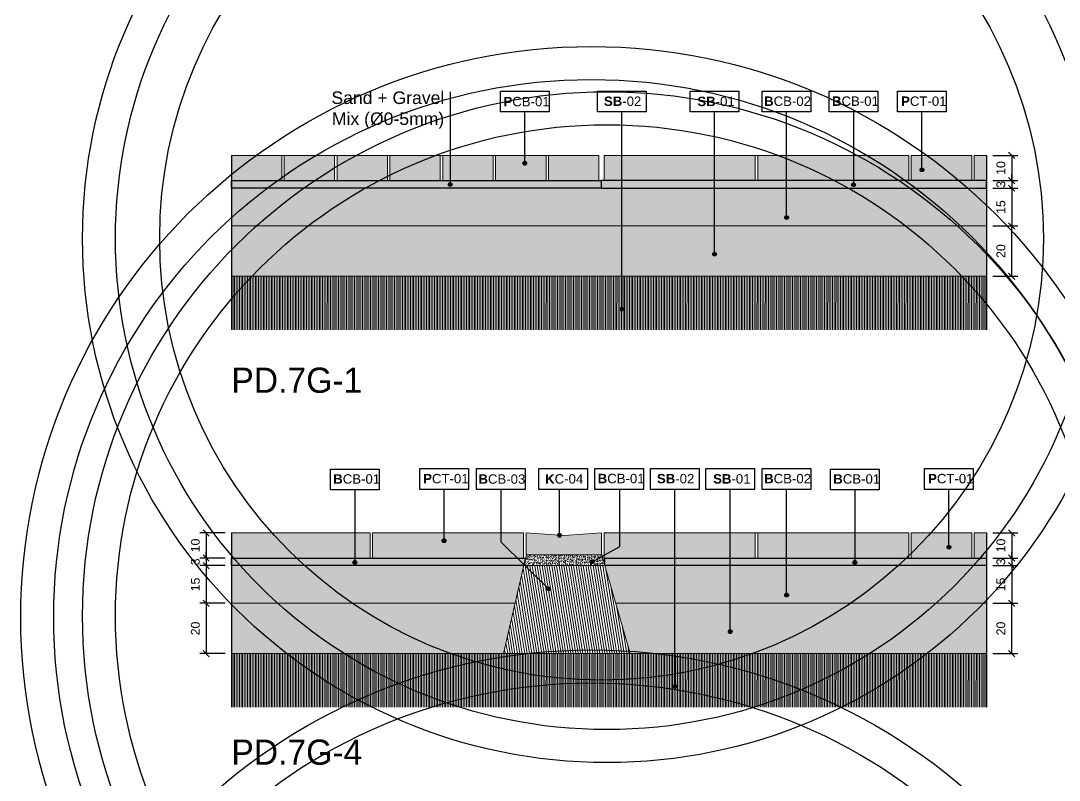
# Model space of a CAD drawing. Header units: metres. Extents: x -325 to 301, y -147 to 149.
# Drawn here: x 86.022 to 90.148, y 56.28 to 59.298 of the extents above; entities that cross this region are included whole.
import ezdxf

# ---------------------------------------------------------------- set-up
doc = ezdxf.new("R2010")
doc.units = ezdxf.units.M
doc.layers.get('Defpoints').update_dxf_attribs({"lineweight": 13})
for name, color, linetype, plot in [('-aux', 50, 'Continuous', False), ('-AUX-QAD', 5, 'Continuous', False), ('-AUX-TWQ', 1, 'Continuous', False), ('-AUX_MON', 3, 'Continuous', False), ('02-L-AUX', 2, 'Continuous', False)]:
    doc.layers.add(name, color=color, linetype=linetype, plot=plot)
for name, color, linetype, true_color in [('0-TX-1_25', 7, 'Continuous', 0x3f4f7f), ('3-TR-paviment fort', 7, 'Continuous', 0xd1d1d1), ('EIT_3 TR sorra', 7, 'Continuous', 0xd8ceb0)]:
    doc.layers.add(name, color=color, linetype=linetype, true_color=true_color)
for name, color, linetype, lineweight in [('1-CM', 7, 'Continuous', 0), ('3-TR Formigó', 252, 'Continuous', 0), ('3-TR Seleccionat', 44, 'Continuous', 0), ('3-TR Tot-u', 37, 'Continuous', 0)]:
    doc.layers.add(name, color=color, linetype=linetype, lineweight=lineweight)
for name, color, linetype in [('1-SECCIÓ', 1, 'Continuous'), ('A-KEYPLAN_HATCH', 7, 'Continuous'), ('A_TEXT_2', 7, 'Continuous')]:
    doc.layers.add(name, color=color, linetype=linetype)
doc.layers.add('3-TR tot_u', color=7, linetype='Continuous', lineweight=5, true_color=0x787878)
doc.styles.get("Standard").update_dxf_attribs({"font": 'arial.ttf'})
doc.styles.add('x-llegenda materials$0$ENGRAVERS', font='TT0586M.TTF')
doc.dimstyles.new('ISO-25', dxfattribs={"dimtxt": 0.1, "dimasz": 0.1, "dimexe": 0.1, "dimexo": 0.1, "dimgap": 0.1, "dimtad": 1, "dimdec": 0, "dimlfac": 100, "dimzin": 9, "dimtxsty": 'Standard', "dimblk": 'OBLIQUE', "dimcen": 0.1, "dimadec": 0, "dimazin": 0, "dimtfac": 1, "dimtdec": 0, "dimtmove": 0, "dimatfit": 3, "dimldrblk": 'OBLIQUE', "dimfxl": 1, "dimarcsym": 0})

# ---------------------------------------------------------------- blocks, each defined once
blk = doc.blocks.new('PCB01')
at = {"layer": 'A-KEYPLAN_HATCH'}
blk.add_lwpolyline([(0.001, 0.00548), (0.01387, 0.00548), (0.01387, 0), (0.001, 0)], close=True, dxfattribs=at)
at = {"layer": 'A_TEXT_2', "insert": (0.0002, 0.00409), "char_height": 0.0025, "attachment_point": 1}
blk.add_mtext_dynamic_manual_height_columns('\\pi0.00171;{\\fArial|b1|i0|c0|p34;P}CT-01', width=0.0145619, gutter_width=0.015, heights=[0], dxfattribs=at)
blk = doc.blocks.new('hatch keyplan 2')
at = {"layer": 'A-KEYPLAN_HATCH'}
blk.add_lwpolyline([(0, 0.00548), (0.01287, 0.00548), (0.01287, 0), (0, 0)], close=True, dxfattribs=at)
blk = doc.blocks.new('hatch keyplan')
at = {"layer": 'A-KEYPLAN_HATCH'}
blk.add_blockref('hatch keyplan 2', (1.43058, 0.85215), dxfattribs=at)
blk = doc.blocks.new('PCB02')
at = {"layer": 'A-KEYPLAN_HATCH'}
blk.add_blockref('hatch keyplan', (-1.42958, -0.85215), dxfattribs=at)
at = {"layer": 'A_TEXT_2', "insert": (0.0002, 0.00398), "char_height": 0.0025, "attachment_point": 1}
blk.add_mtext_dynamic_manual_height_columns('\\pi0.00161;{\\fArial|b1|i0|c0|p34;P}CB-01', width=0.0145619, gutter_width=0.015, heights=[0], dxfattribs=at)
blk = doc.blocks.new('SB-01')
at = {"layer": 'A-KEYPLAN_HATCH'}
blk.add_blockref('hatch keyplan', (-1.43058, -0.85215), dxfattribs=at)
at = {"layer": 'A_TEXT_2', "insert": (-0.0008, 0.00403), "char_height": 0.0025, "attachment_point": 1}
blk.add_mtext_dynamic_manual_height_columns('\\pi0.00271;{\\fArial|b1|i0|c0|p34;SB}-01', width=0.0145619, gutter_width=0.015, heights=[0], dxfattribs=at)
blk = doc.blocks.new('B-CB02')
at = {"layer": 'A-KEYPLAN_HATCH'}
blk.add_blockref('hatch keyplan', (-1.43058, -0.85215), dxfattribs=at)
at = {"layer": 'A_TEXT_2', "insert": (-0.0008, 0.00409), "char_height": 0.0025, "attachment_point": 1}
blk.add_mtext_dynamic_manual_height_columns('\\pi0.00129;{\\fArial|b1|i0|c0|p34;B}CB-02', width=0.0145619, gutter_width=0.015, heights=[0], dxfattribs=at)
blk = doc.blocks.new('B-CB01')
at = {"layer": 'A-KEYPLAN_HATCH'}
blk.add_blockref('hatch keyplan', (-1.43058, -0.85215), dxfattribs=at)
at = {"layer": 'A_TEXT_2', "insert": (-0.0008, 0.00411), "char_height": 0.0025, "attachment_point": 1}
blk.add_mtext_dynamic_manual_height_columns('\\pi0.00152;{\\fArial|b1|i0|c0|p34;B}CB-01', width=0.0145619, gutter_width=0.015, heights=[0], dxfattribs=at)
blk = doc.blocks.new('SB-02')
at = {"layer": 'A-KEYPLAN_HATCH'}
blk.add_blockref('hatch keyplan', (-1.43058, -0.85215), dxfattribs=at)
at = {"layer": 'A_TEXT_2', "insert": (-0.0008, 0.00408), "char_height": 0.0025, "attachment_point": 1}
blk.add_mtext_dynamic_manual_height_columns('\\pi0.00249;{\\fArial|b1|i0|c0|p34;SB}-02', width=0.0145619, gutter_width=0.015, heights=[0], dxfattribs=at)
blk = doc.blocks.new('_Oblique')
at = {"color": 0, "lineweight": -2}
blk.add_line((-0.5, -0.5), (0.5, 0.5), dxfattribs=at)
blk = doc.blocks.new('*D392')
at = {"layer": '0-TX-1_25', "color": 0, "lineweight": -2, "transparency": 16777216}
for p, q in [((89.8838, 58.7629), (89.9837, 58.7629)), ((89.9587, 58.7629), (89.9587, 58.6629)), ((89.8838, 58.6629), (89.9837, 58.6629))]:
    blk.add_line(p, q, dxfattribs=at)
at = {"layer": 'Defpoints', "color": 0, "transparency": 16777216}
for p in [(89.8588, 58.7629), (89.8588, 58.6629), (89.9587, 58.6629)]:
    blk.add_point(p, dxfattribs=at)
at = {"layer": '0-TX-1_25', "color": 0, "lineweight": -2, "transparency": 16777216, "xscale": 0.025, "yscale": 0.025, "zscale": 0.025}
for p, rotation in [((89.9587, 58.7629), 90), ((89.9587, 58.6629), 270)]:
    blk.add_blockref('_Oblique', p, dxfattribs=dict(at, rotation=rotation))
at = {"layer": '0-TX-1_25', "color": 0, "transparency": 16777216, "insert": (89.9158, 58.7129), "char_height": 0.035, "attachment_point": 5, "rotation": 90}
blk.add_mtext('10', dxfattribs=at)
blk = doc.blocks.new('*D393')
at = {"layer": '0-TX-1_25', "color": 0, "lineweight": -2, "transparency": 16777216}
for p, q in [((89.8838, 58.6629), (89.9837, 58.6629)), ((89.9587, 58.6629), (89.9587, 58.6879)), ((89.9587, 58.6629), (89.9587, 58.6329)), ((89.8838, 58.6329), (89.9837, 58.6329)), ((89.9587, 58.6329), (89.9587, 58.6079))]:
    blk.add_line(p, q, dxfattribs=at)
at = {"layer": 'Defpoints', "color": 0, "transparency": 16777216}
for p in [(89.8588, 58.6629), (89.8588, 58.6329), (89.9587, 58.6329)]:
    blk.add_point(p, dxfattribs=at)
at = {"layer": '0-TX-1_25', "color": 0, "lineweight": -2, "transparency": 16777216, "xscale": 0.025, "yscale": 0.025, "zscale": 0.025}
for p, rotation in [((89.9587, 58.6629), 270), ((89.9587, 58.6329), 90)]:
    blk.add_blockref('_Oblique', p, dxfattribs=dict(at, rotation=rotation))
at = {"layer": '0-TX-1_25', "color": 0, "transparency": 16777216, "insert": (89.9158, 58.6479), "char_height": 0.035, "attachment_point": 5, "rotation": 90}
blk.add_mtext('3', dxfattribs=at)
blk = doc.blocks.new('*D394')
at = {"layer": '0-TX-1_25', "color": 0, "lineweight": -2, "transparency": 16777216}
for p, q in [((89.8838, 58.6329), (89.9837, 58.6329)), ((89.9587, 58.6329), (89.9587, 58.4829)), ((89.8838, 58.4829), (89.9837, 58.4829))]:
    blk.add_line(p, q, dxfattribs=at)
at = {"layer": 'Defpoints', "color": 0, "transparency": 16777216}
for p in [(89.8588, 58.6329), (89.8588, 58.4829), (89.9587, 58.4829)]:
    blk.add_point(p, dxfattribs=at)
at = {"layer": '0-TX-1_25', "color": 0, "lineweight": -2, "transparency": 16777216, "xscale": 0.025, "yscale": 0.025, "zscale": 0.025}
for p, rotation in [((89.9587, 58.6329), 90), ((89.9587, 58.4829), 270)]:
    blk.add_blockref('_Oblique', p, dxfattribs=dict(at, rotation=rotation))
at = {"layer": '0-TX-1_25', "color": 0, "transparency": 16777216, "insert": (89.9158, 58.5579), "char_height": 0.035, "attachment_point": 5, "rotation": 90}
blk.add_mtext('15', dxfattribs=at)
blk = doc.blocks.new('*D395')
at = {"layer": '0-TX-1_25', "color": 0, "lineweight": -2, "transparency": 16777216}
for p, q in [((89.8838, 58.4829), (89.9837, 58.4829)), ((89.9587, 58.2829), (89.9587, 58.4829)), ((89.8838, 58.2829), (89.9837, 58.2829))]:
    blk.add_line(p, q, dxfattribs=at)
at = {"layer": 'Defpoints', "color": 0, "transparency": 16777216}
for p in [(89.8588, 58.4829), (89.9587, 58.4829), (89.8588, 58.2829)]:
    blk.add_point(p, dxfattribs=at)
at = {"layer": '0-TX-1_25', "color": 0, "lineweight": -2, "transparency": 16777216, "xscale": 0.025, "yscale": 0.025, "zscale": 0.025}
for p, rotation in [((89.9587, 58.4829), 90), ((89.9587, 58.2829), 270)]:
    blk.add_blockref('_Oblique', p, dxfattribs=dict(at, rotation=rotation))
at = {"layer": '0-TX-1_25', "color": 0, "transparency": 16777216, "insert": (89.9158, 58.3829), "char_height": 0.035, "attachment_point": 5, "rotation": 90}
blk.add_mtext('20', dxfattribs=at)
blk = doc.blocks.new('POINT')
at = {"layer": '0-TX-1_25'}
h = blk.add_hatch(dxfattribs=at)
h.set_pattern_fill('ANGLE', color=256)
h.set_pattern_definition([(0, (-83.747, -12.726), (0, 6.985), [5.08, -1.905]), (90, (-83.747, -12.726), (-6.985, 4e-16), [5.08, -1.905])])
edge = h.paths.add_edge_path()
edge.add_arc((0, 0), 0.0075, 0, 360)
h = blk.add_hatch(color=256, dxfattribs=at)
h.dxf.hatch_style = 1
edge = h.paths.add_edge_path()
edge.add_arc((0, 0), 0.0075, 0, 360)
blk.add_circle((0, 0), 0.0075, dxfattribs=at)
blk = doc.blocks.new('*D396')
at = {"layer": '0-TX-1_25', "color": 0, "lineweight": -2, "transparency": 16777216}
for p, q in [((89.8838, 57.2629), (89.9837, 57.2629)), ((89.9587, 57.2629), (89.9587, 57.1629)), ((89.8838, 57.1629), (89.9837, 57.1629))]:
    blk.add_line(p, q, dxfattribs=at)
at = {"layer": 'Defpoints', "color": 0, "transparency": 16777216}
for p in [(89.8588, 57.2629), (89.8588, 57.1629), (89.9587, 57.1629)]:
    blk.add_point(p, dxfattribs=at)
at = {"layer": '0-TX-1_25', "color": 0, "lineweight": -2, "transparency": 16777216, "xscale": 0.025, "yscale": 0.025, "zscale": 0.025}
for p, rotation in [((89.9587, 57.2629), 90), ((89.9587, 57.1629), 270)]:
    blk.add_blockref('_Oblique', p, dxfattribs=dict(at, rotation=rotation))
at = {"layer": '0-TX-1_25', "color": 0, "transparency": 16777216, "insert": (89.9158, 57.2129), "char_height": 0.035, "attachment_point": 5, "rotation": 90}
blk.add_mtext('10', dxfattribs=at)
blk = doc.blocks.new('*D397')
at = {"layer": '0-TX-1_25', "color": 0, "lineweight": -2, "transparency": 16777216}
for p, q in [((89.9587, 57.1629), (89.9587, 57.1879)), ((89.8838, 57.1629), (89.9837, 57.1629)), ((89.9587, 57.1629), (89.9587, 57.1329)), ((89.8838, 57.1329), (89.9837, 57.1329)), ((89.9587, 57.1329), (89.9587, 57.1079))]:
    blk.add_line(p, q, dxfattribs=at)
at = {"layer": 'Defpoints', "color": 0, "transparency": 16777216}
for p in [(89.8588, 57.1629), (89.8588, 57.1329), (89.9587, 57.1329)]:
    blk.add_point(p, dxfattribs=at)
at = {"layer": '0-TX-1_25', "color": 0, "lineweight": -2, "transparency": 16777216, "xscale": 0.025, "yscale": 0.025, "zscale": 0.025}
for p, rotation in [((89.9587, 57.1629), 270), ((89.9587, 57.1329), 90)]:
    blk.add_blockref('_Oblique', p, dxfattribs=dict(at, rotation=rotation))
at = {"layer": '0-TX-1_25', "color": 0, "transparency": 16777216, "insert": (89.9158, 57.1479), "char_height": 0.035, "attachment_point": 5, "rotation": 90}
blk.add_mtext('3', dxfattribs=at)
blk = doc.blocks.new('*D398')
at = {"layer": '0-TX-1_25', "color": 0, "lineweight": -2, "transparency": 16777216}
for p, q in [((89.8838, 57.1329), (89.9837, 57.1329)), ((89.9587, 57.1329), (89.9587, 56.9829)), ((89.8838, 56.9829), (89.9837, 56.9829))]:
    blk.add_line(p, q, dxfattribs=at)
at = {"layer": 'Defpoints', "color": 0, "transparency": 16777216}
for p in [(89.8588, 57.1329), (89.8588, 56.9829), (89.9587, 56.9829)]:
    blk.add_point(p, dxfattribs=at)
at = {"layer": '0-TX-1_25', "color": 0, "lineweight": -2, "transparency": 16777216, "xscale": 0.025, "yscale": 0.025, "zscale": 0.025}
for p, rotation in [((89.9587, 57.1329), 90), ((89.9587, 56.9829), 270)]:
    blk.add_blockref('_Oblique', p, dxfattribs=dict(at, rotation=rotation))
at = {"layer": '0-TX-1_25', "color": 0, "transparency": 16777216, "insert": (89.9158, 57.0579), "char_height": 0.035, "attachment_point": 5, "rotation": 90}
blk.add_mtext('15', dxfattribs=at)
blk = doc.blocks.new('*D399')
at = {"layer": '0-TX-1_25', "color": 0, "lineweight": -2, "transparency": 16777216}
for p, q in [((89.8838, 56.9829), (89.9837, 56.9829)), ((89.9587, 56.7829), (89.9587, 56.9829)), ((89.8838, 56.7829), (89.9837, 56.7829))]:
    blk.add_line(p, q, dxfattribs=at)
at = {"layer": 'Defpoints', "color": 0, "transparency": 16777216}
for p in [(89.8588, 56.9829), (89.9587, 56.9829), (89.8588, 56.7829)]:
    blk.add_point(p, dxfattribs=at)
at = {"layer": '0-TX-1_25', "color": 0, "lineweight": -2, "transparency": 16777216, "xscale": 0.025, "yscale": 0.025, "zscale": 0.025}
for p, rotation in [((89.9587, 56.9829), 90), ((89.9587, 56.7829), 270)]:
    blk.add_blockref('_Oblique', p, dxfattribs=dict(at, rotation=rotation))
at = {"layer": '0-TX-1_25', "color": 0, "transparency": 16777216, "insert": (89.9158, 56.8829), "char_height": 0.035, "attachment_point": 5, "rotation": 90}
blk.add_mtext('20', dxfattribs=at)
blk = doc.blocks.new('K03')
at = {"layer": 'A-KEYPLAN_HATCH'}
blk.add_blockref('hatch keyplan', (-1.43058, -0.85215), dxfattribs=at)
at = {"layer": 'A_TEXT_2', "insert": (-0.0008, 0.00402), "char_height": 0.0025, "attachment_point": 1}
blk.add_mtext_dynamic_manual_height_columns('\\pi0.00245;{\\fArial|b1|i0|c0|p34;K}C-04', width=0.0145619, gutter_width=0.015, heights=[0], dxfattribs=at)
blk = doc.blocks.new('B-CB03')
at = {"layer": 'A-KEYPLAN_HATCH'}
blk.add_blockref('hatch keyplan', (-1.43058, -0.85215), dxfattribs=at)
at = {"layer": 'A_TEXT_2', "insert": (-0.0008, 0.00398), "char_height": 0.0025, "attachment_point": 1}
blk.add_mtext_dynamic_manual_height_columns('\\pi0.00128;{\\fArial|b1|i0|c0|p34;B}CB-03', width=0.0145619, gutter_width=0.015, heights=[0], dxfattribs=at)
blk = doc.blocks.new('*D1296')
at = {"layer": '0-TX-1_25', "color": 0, "lineweight": -2, "transparency": 16777216}
for p, q in [((86.8338, 57.2629), (86.7338, 57.2629)), ((86.7588, 57.2629), (86.7588, 57.1628)), ((86.8338, 57.1628), (86.7338, 57.1628))]:
    blk.add_line(p, q, dxfattribs=at)
at = {"layer": 'Defpoints', "color": 0, "transparency": 16777216}
for p in [(86.8588, 57.2629), (86.7588, 57.1628), (86.8588, 57.1628)]:
    blk.add_point(p, dxfattribs=at)
at = {"layer": '0-TX-1_25', "color": 0, "lineweight": -2, "transparency": 16777216, "xscale": 0.025, "yscale": 0.025, "zscale": 0.025}
for p, rotation in [((86.7588, 57.2629), 90), ((86.7588, 57.1628), 270)]:
    blk.add_blockref('_Oblique', p, dxfattribs=dict(at, rotation=rotation))
at = {"layer": '0-TX-1_25', "color": 0, "transparency": 16777216, "insert": (86.7159, 57.2129), "char_height": 0.035, "attachment_point": 5, "rotation": 90}
blk.add_mtext('10', dxfattribs=at)
blk = doc.blocks.new('*D1297')
at = {"layer": '0-TX-1_25', "color": 0, "lineweight": -2, "transparency": 16777216}
for p, q in [((86.7588, 57.1628), (86.7588, 57.1878)), ((86.8338, 57.1628), (86.7338, 57.1628)), ((86.7588, 57.1628), (86.7588, 57.1329)), ((86.8338, 57.1329), (86.7338, 57.1329)), ((86.7588, 57.1329), (86.7588, 57.1079))]:
    blk.add_line(p, q, dxfattribs=at)
at = {"layer": 'Defpoints', "color": 0, "transparency": 16777216}
for p in [(86.8588, 57.1628), (86.7588, 57.1329), (86.8588, 57.1329)]:
    blk.add_point(p, dxfattribs=at)
at = {"layer": '0-TX-1_25', "color": 0, "lineweight": -2, "transparency": 16777216, "xscale": 0.025, "yscale": 0.025, "zscale": 0.025}
for p, rotation in [((86.7588, 57.1628), 270), ((86.7588, 57.1329), 90)]:
    blk.add_blockref('_Oblique', p, dxfattribs=dict(at, rotation=rotation))
at = {"layer": '0-TX-1_25', "color": 0, "transparency": 16777216, "insert": (86.7159, 57.1479), "char_height": 0.035, "attachment_point": 5, "rotation": 90}
blk.add_mtext('3', dxfattribs=at)
blk = doc.blocks.new('*D1298')
at = {"layer": '0-TX-1_25', "color": 0, "lineweight": -2, "transparency": 16777216}
for p, q in [((86.8338, 57.1329), (86.7338, 57.1329)), ((86.7588, 57.1329), (86.7588, 56.9829)), ((86.8338, 56.9829), (86.7338, 56.9829))]:
    blk.add_line(p, q, dxfattribs=at)
at = {"layer": 'Defpoints', "color": 0, "transparency": 16777216}
for p in [(86.8588, 57.1329), (86.7588, 56.9829), (86.8588, 56.9829)]:
    blk.add_point(p, dxfattribs=at)
at = {"layer": '0-TX-1_25', "color": 0, "lineweight": -2, "transparency": 16777216, "xscale": 0.025, "yscale": 0.025, "zscale": 0.025}
for p, rotation in [((86.7588, 57.1329), 90), ((86.7588, 56.9829), 270)]:
    blk.add_blockref('_Oblique', p, dxfattribs=dict(at, rotation=rotation))
at = {"layer": '0-TX-1_25', "color": 0, "transparency": 16777216, "insert": (86.7159, 57.0579), "char_height": 0.035, "attachment_point": 5, "rotation": 90}
blk.add_mtext('15', dxfattribs=at)
blk = doc.blocks.new('*D1299')
at = {"layer": '0-TX-1_25', "color": 0, "lineweight": -2, "transparency": 16777216}
for p, q in [((86.8338, 56.9829), (86.7338, 56.9829)), ((86.7588, 56.9829), (86.7588, 56.7829)), ((86.8338, 56.7829), (86.7338, 56.7829))]:
    blk.add_line(p, q, dxfattribs=at)
at = {"layer": 'Defpoints', "color": 0, "transparency": 16777216}
for p in [(86.8588, 56.9829), (86.7588, 56.7829), (86.8588, 56.7829)]:
    blk.add_point(p, dxfattribs=at)
at = {"layer": '0-TX-1_25', "color": 0, "lineweight": -2, "transparency": 16777216, "xscale": 0.025, "yscale": 0.025, "zscale": 0.025}
for p, rotation in [((86.7588, 56.9829), 90), ((86.7588, 56.7829), 270)]:
    blk.add_blockref('_Oblique', p, dxfattribs=dict(at, rotation=rotation))
at = {"layer": '0-TX-1_25', "color": 0, "transparency": 16777216, "insert": (86.7159, 56.8829), "char_height": 0.035, "attachment_point": 5, "rotation": 90}
blk.add_mtext('20', dxfattribs=at)

msp = doc.modelspace()

# ---------------------------------------------------------------- hatches: boundary and pattern name
at = {"layer": '3-TR Formigó'}
h = msp.add_hatch(dxfattribs=at)
h.set_pattern_fill('ANSI31', color=256, scale=0.003, angle=234.1752, style=0)
h.set_pattern_definition([(279.175244, (49.3097765, -34.582371), (0.00940313, 0.0015188056), [])])
h.paths.add_polyline_path([(88.0229, 57.1457), (88.0199, 57.1329), (88.0235, 57.1457)])
h.paths.add_polyline_path([(88.342, 57.1329), (88.0199, 57.1329), (87.94, 56.7829), (88.4428, 56.7829)])
at = {"layer": '3-TR Seleccionat'}
h = msp.add_hatch(dxfattribs=at)
h.set_pattern_fill('ANSI31', color=256, scale=0.002, angle=45, style=0)
h.set_pattern_definition([(90, (-440990.9861906, -650778.2345714), (-0.00635, 1e-18), [])])
h.paths.add_polyline_path([(86.8588, 58.0696), (86.8588, 58.2829), (89.8588, 58.2829), (89.8588, 58.0696)])
h = msp.add_hatch(dxfattribs=at)
h.set_pattern_fill('ANSI31', color=256, scale=0.002, angle=45, style=0)
h.set_pattern_definition([(90, (-440990.9861906, -650779.7345714), (-0.00635, 1e-18), [])])
h.paths.add_polyline_path([(86.8588, 56.5696), (86.8588, 56.7829), (89.8588, 56.7829), (89.8588, 56.5696)])
at = {"layer": '3-TR Tot-u'}
h = msp.add_hatch(dxfattribs=at)
h.set_pattern_fill('EARTH', color=256, scale=0.005, angle=-80.8248, style=0)
h.set_pattern_definition([(279.17524, (85.28938, 58.232876), (0.03640645, -0.02628108), [0.03175, -0.03175]), (279.17524, (85.301134, 58.234774), (0.03640645, -0.02628108), [0.03175, -0.03175]), (279.17524, (85.312888, 58.236673), (0.03640645, -0.02628108), [0.03175, -0.03175]), (9.17524, (85.31744, 58.233388), (0.02628108, 0.03640645), [0.03175, -0.03175]), (9.17524, (85.319337, 58.221634), (0.02628108, 0.03640645), [0.03175, -0.03175]), (9.17524, (85.321236, 58.20988), (0.02628108, 0.03640645), [0.03175, -0.03175])])
h.paths.add_polyline_path([(86.8588, 58.2829), (86.8588, 58.4829), (89.8588, 58.4829), (89.8588, 58.2829)])
h = msp.add_hatch(dxfattribs=at)
h.set_pattern_fill('EARTH', color=256, scale=0.005, angle=-80.8248, style=0)
h.set_pattern_definition([(279.17524, (85.28938, 56.732876), (0.03640645, -0.02628108), [0.03175, -0.03175]), (279.17524, (85.301134, 56.734774), (0.03640645, -0.02628108), [0.03175, -0.03175]), (279.17524, (85.312888, 56.736673), (0.03640645, -0.02628108), [0.03175, -0.03175]), (9.17524, (85.31744, 56.733388), (0.02628108, 0.03640645), [0.03175, -0.03175]), (9.17524, (85.319337, 56.721634), (0.02628108, 0.03640645), [0.03175, -0.03175]), (9.17524, (85.321236, 56.70988), (0.02628108, 0.03640645), [0.03175, -0.03175])])
h.paths.add_polyline_path([(87.94, 56.7829), (87.9857, 56.9829), (86.8588, 56.9829), (86.8588, 56.7829)])
h.paths.add_polyline_path([(88.3852, 56.9829), (88.4428, 56.7829), (89.8588, 56.7829), (89.8588, 56.9829)])
at = {"layer": '3-TR tot_u'}
h = msp.add_hatch(dxfattribs=at)
h.set_pattern_fill('AR-CONC', color=256, scale=0.00025, angle=90.2657)
h.set_pattern_definition([(140.265705268, (269984.931893, -738410.930217), (0.0037735120512, 0.0455641565363), [0.0047625, -0.0523875]), (85.265705268, (269984.931893, -738410.930217), (-0.0477228381134, -0.0090322630912), [0.00381, -0.0419101460425]), (190.717149968, (269984.932207, -738410.92642), (-0.0439493241148, 0.036531893334), [0.0040475022, -0.04452256115]), (136.449905268, (269984.919193, -738410.930276), (0.0101961924518, 0.067817773436), [0.00714375, -0.07858125]), (186.901262878, (269984.92004, -738410.924625), (-0.062131101396, 0.0590635409047), [0.006071255785, -0.06678390204]), (81.449856438, (269984.91919, -738410.930276), (-0.062131101393, 0.059063540908), [0.0057149917675, -0.06286493298]), (111.265705268, (269984.92234, -738410.92391), (0.0253902499171, 0.0380217517897), [0.0047625, -0.0523875]), (56.265705268, (269984.92234, -738410.92391), (-0.046118146809, 0.0152368019337), [0.00381, -0.04191]), (161.717150268, (269984.924454, -738410.920743), (-0.020727897129, 0.0532585536378), [0.0040475022, -0.0445224844]), (127.765705268, (269984.931893, -738410.930217), (-0.02114211319988, 0.00067411330533), [0, -0.041402, 0, -0.042545, 0, -0.04206875]), (97.765705268, (269984.931893, -738410.930217), (-0.02512234202616, 0.0165885912731), [0, -0.024257, 0, -0.0404495, 0, -0.01603375]), (57.765705268, (269984.931959, -738410.944378), (0.00127497312815, 0.03390392593583), [0, -0.015875, 0, -0.04953, 0, -0.0657225]), (47.765705268, (269984.931988, -738410.950728), (-0.0065282885337, 0.0370024188445), [0, -0.0206375, 0, -0.032893, 0, -0.0466725])])
h.paths.add_polyline_path([(89.8588, 58.6329), (89.8588, 58.4829), (86.8588, 58.4829), (86.8588, 58.6329)])
h = msp.add_hatch(dxfattribs=at)
h.set_pattern_fill('AR-CONC', color=256, scale=9e-05, angle=89.1201)
h.set_pattern_definition([(139.120136, (4.155848, 36.027087), (0.0016861337, 0.0163726586), [0.0017145, -0.0188595]), (84.120136, (4.155848, 36.027087), (-0.0172417962, -0.002907487), [0.0013716, -0.0150876526]), (189.57158, (4.155989, 36.028451), (-0.0155556617, 0.0134651714), [0.0014571008, -0.016028122]), (135.304336, (4.151277, 36.027157), (0.0041580035, 0.024336133), [0.00257175, -0.02828925]), (185.755694, (4.151623, 36.029185), (-0.021937625, 0.021705804), [0.002185652, -0.024042205]), (80.304287, (4.151277, 36.027157), (-0.021937625, 0.021705804), [0.002057397, -0.022631376]), (110.120136, (4.152455, 36.029425), (0.0094123187, 0.0135023525), [0.0017145, -0.0188595]), (55.120136, (4.152455, 36.029425), (-0.01648955, 0.0058160805), [0.0013716, -0.0150876]), (160.57158, (4.153239, 36.03055), (-0.0070772314, 0.019318433), [0.0014571008, -0.0160280944]), (126.620136, (4.155848, 36.027087), (-0.00760478767, 0.00039479935), [0, -0.01490472, 0, -0.0153162, 0, -0.01514475]), (96.620136, (4.155848, 36.027087), (-0.0089228417, 0.0061515134), [0, -0.00873252, 0, -0.01456182, 0, -0.00577215]), (56.620136, (4.15577, 36.02199), (0.0007029168, 0.0121937974), [0, -0.005715, 0, -0.0178308, 0, -0.0236601]), (46.620136, (4.155735, 36.019704), (-0.002083395, 0.0133651946), [0, -0.0074295, 0, -0.01184148, 0, -0.0168021])])
h.paths.add_polyline_path([(88.342, 57.1329), (88.3315, 57.1756), (88.0316, 57.1756), (88.0199, 57.1329)])
h = msp.add_hatch(dxfattribs=at)
h.set_pattern_fill('AR-CONC', color=256, scale=0.0001, angle=90.266414)
h.paths.add_polyline_path([(86.8588, 57.1628), (88.0281, 57.1628), (88.0199, 57.1329), (86.8588, 57.1329)])
h = msp.add_hatch(dxfattribs=at)
h.set_pattern_fill('AR-CONC', color=256, scale=0.0001, angle=90.266414)
h.paths.add_polyline_path([(88.342, 57.1629), (89.8588, 57.1629), (89.8588, 57.1329), (88.342, 57.1329)])
h = msp.add_hatch(dxfattribs=at)
h.set_pattern_fill('AR-CONC', color=256, scale=0.00025, angle=90.2657)
h.set_pattern_definition([(140.265705268, (269984.931893, -738412.430217), (0.0037735120512, 0.0455641565363), [0.0047625, -0.0523875]), (85.265705268, (269984.931893, -738412.430217), (-0.0477228381134, -0.0090322630912), [0.00381, -0.0419101460425]), (190.717149968, (269984.932207, -738412.42642), (-0.0439493241148, 0.036531893334), [0.0040475022, -0.04452256115]), (136.449905268, (269984.919193, -738412.430276), (0.0101961924518, 0.067817773436), [0.00714375, -0.07858125]), (186.901262878, (269984.92004, -738412.424625), (-0.062131101396, 0.0590635409047), [0.006071255785, -0.06678390204]), (81.449856438, (269984.91919, -738412.430276), (-0.062131101393, 0.059063540908), [0.0057149917675, -0.06286493298]), (111.265705268, (269984.92234, -738412.42391), (0.0253902499171, 0.0380217517897), [0.0047625, -0.0523875]), (56.265705268, (269984.92234, -738412.42391), (-0.046118146809, 0.0152368019337), [0.00381, -0.04191]), (161.717150268, (269984.924454, -738412.420743), (-0.020727897129, 0.0532585536378), [0.0040475022, -0.0445224844]), (127.765705268, (269984.931893, -738412.430217), (-0.02114211319988, 0.00067411330533), [0, -0.041402, 0, -0.042545, 0, -0.04206875]), (97.765705268, (269984.931893, -738412.430217), (-0.02512234202616, 0.0165885912731), [0, -0.024257, 0, -0.0404495, 0, -0.01603375]), (57.765705268, (269984.931959, -738412.444378), (0.00127497312815, 0.03390392593583), [0, -0.015875, 0, -0.04953, 0, -0.0657225]), (47.765705268, (269984.931988, -738412.450728), (-0.0065282885337, 0.0370024188445), [0, -0.0206375, 0, -0.032893, 0, -0.0466725])])
h.paths.add_polyline_path([(87.9857, 56.9829), (88.0199, 57.1329), (86.8588, 57.1329), (86.8588, 56.9829)])
h.paths.add_polyline_path([(88.342, 57.1329), (88.3852, 56.9829), (89.8588, 56.9829), (89.8588, 57.1329)])
at = {"layer": '3-TR-paviment fort'}
for points in [[(87.0588, 58.7629), (87.0588, 58.6629), (86.8588, 58.6629), (86.8588, 58.7629)], [(87.2688, 58.7629), (87.2688, 58.6629), (87.0688, 58.6629), (87.0688, 58.7629)], [(87.4788, 58.7629), (87.4788, 58.6629), (87.2788, 58.6629), (87.2788, 58.7629)], [(87.6888, 58.7629), (87.6888, 58.6629), (87.4888, 58.6629), (87.4888, 58.7629)], [(87.8988, 58.7629), (87.8988, 58.6629), (87.6988, 58.6629), (87.6988, 58.7629)], [(88.1088, 58.7629), (88.1088, 58.6629), (87.9088, 58.6629), (87.9088, 58.7629)], [(88.3188, 58.7629), (88.3188, 58.6629), (88.1188, 58.6629), (88.1188, 58.7629)], [(88.3398, 58.7629), (88.9398, 58.7629), (88.9398, 58.6629), (88.3398, 58.6629)], [(88.9498, 58.7629), (89.5498, 58.7629), (89.5498, 58.6629), (88.9498, 58.6629)], [(89.5598, 58.7629), (89.7998, 58.7629), (89.7998, 58.6629), (89.5598, 58.6629)], [(89.8588, 58.6629), (89.8588, 58.7629), (89.8098, 58.7629), (89.8098, 58.6629)], [(86.8588, 57.2628), (86.8588, 57.1628), (87.4097, 57.1628), (87.4097, 57.2628)], [(87.4197, 57.2629), (88.0197, 57.2629), (88.0197, 57.1629), (87.4197, 57.1629)], [(88.3298, 57.2629), (88.3297, 57.1756), (88.0297, 57.1757), (88.0298, 57.2629), (88.1805, 57.2518)], [(88.3398, 57.2629), (88.9398, 57.2629), (88.9398, 57.1629), (88.3398, 57.1629)], [(88.9498, 57.2629), (89.5498, 57.2629), (89.5498, 57.1629), (88.9498, 57.1629)], [(89.5598, 57.2629), (89.7998, 57.2629), (89.7998, 57.1629), (89.5598, 57.1629)], [(89.8588, 57.1629), (89.8588, 57.2629), (89.8098, 57.2629), (89.8098, 57.1629)]]:
    msp.add_hatch(color=256, dxfattribs=at).paths.add_polyline_path(points)
at = {"layer": 'EIT_3 TR sorra'}
h = msp.add_hatch(dxfattribs=at)
h.set_pattern_fill('ANSI36', color=256, scale=0.001075, angle=-0.5853, style=0, double=1)
h.set_pattern_definition([(44.4146932, (-147.6206854, -67.359285), (0.001877787426, 0.0066181336), [0.0085328125, -0.0017065625, 0, -0.0017065625])])
h.paths.add_polyline_path([(86.8588, 58.6629), (88.3273, 58.6629), (88.3273, 58.6329), (86.8588, 58.6329)])
h = msp.add_hatch(dxfattribs=at)
h.set_pattern_fill('ANSI36', color=256, scale=0.001075, angle=90, style=0, double=1)
h.paths.add_polyline_path([(89.8588, 58.6629), (88.3273, 58.6629), (88.3273, 58.6329), (89.8588, 58.6329)])

# ---------------------------------------------------------------- linework, layer by layer
at = {"layer": '-AUX-QAD'}
for centre, radius in [((88.3506, 58.4329), 2.083), ((88.3506, 58.4329), 1.952), ((88.3506, 56.9329), 2.083), ((88.3506, 56.9329), 1.952)]:
    msp.add_circle(centre, radius, dxfattribs=at)
at = {"layer": '-AUX-TWQ'}
for centre, radius in [((88.2896, 56.9283), 2.2673), ((88.2896, 56.9283), 2.1363), ((88.2896, 54.5302), 2.2673), ((88.2896, 54.5302), 2.1363)]:
    msp.add_circle(centre, radius, dxfattribs=at)
at = {"layer": '-AUX_MON'}
msp.add_circle((88.3293, 58.4329), 1.7552, dxfattribs=at)
at = {"layer": '0-TX-1_25'}
for points in [[(87.7279, 59.0163), (87.7279, 58.6474)], [(88.0243, 58.7318), (88.0243, 58.9359)], [(88.4101, 58.1523), (88.4101, 58.9359)], [(88.778, 58.3705), (88.778, 58.9359)], [(89.0645, 58.5159), (89.0645, 58.9359)], [(89.3305, 58.9359), (89.3305, 58.6458)], [(89.6021, 58.706), (89.6021, 58.9359)], [(87.3494, 57.4343), (87.3494, 57.1458)], [(87.7038, 57.2318), (87.7038, 57.4359)], [(87.9297, 57.4359), (87.9297, 57.2272), (88.1188, 57.0406)], [(88.1627, 57.2534), (88.1627, 57.4359)], [(88.2917, 57.1483), (88.4027, 57.2094), (88.4027, 57.4359)], [(88.6207, 56.6523), (88.6207, 57.4359)], [(88.8407, 56.8705), (88.8407, 57.4359)], [(89.0645, 57.0159), (89.0645, 57.4359)], [(89.3356, 57.4343), (89.3356, 57.1458)], [(89.7094, 57.206), (89.7094, 57.4359)]]:
    msp.add_lwpolyline(points, dxfattribs=at)
at = {"layer": '02-L-AUX'}
for points in [[(86.8588, 58.6629), (88.3273, 58.6629), (88.3273, 58.6329), (86.8588, 58.6329)], [(89.8588, 58.6629), (88.3273, 58.6629), (88.3273, 58.6329), (89.8588, 58.6329)], [(86.8588, 57.1628), (88.0281, 57.1628), (88.0199, 57.1329), (86.8588, 57.1329)], [(88.342, 57.1629), (89.8588, 57.1629), (89.8588, 57.1329), (88.342, 57.1329)]]:
    msp.add_lwpolyline(points, close=True, dxfattribs=at)
at = {"layer": '1-CM'}
for p, q in [((86.8588, 58.6329), (89.8588, 58.6329)), ((86.8588, 58.4829), (89.8588, 58.4829)), ((86.8588, 58.2829), (89.8588, 58.2829)), ((86.8588, 57.1329), (89.8588, 57.1329)), ((86.8588, 56.9829), (87.9857, 56.9829)), ((88.3852, 56.9829), (89.8588, 56.9829)), ((86.8588, 56.7829), (89.8588, 56.7829))]:
    msp.add_line(p, q, dxfattribs=at)
for points in [[(87.0588, 58.7629), (87.0588, 58.6629), (86.8588, 58.6629), (86.8588, 58.7629), (87.0588, 58.7629)], [(87.0588, 58.7629), (87.0688, 58.7629)], [(87.2688, 58.7629), (87.2688, 58.6629), (87.0688, 58.6629), (87.0688, 58.7629), (87.2688, 58.7629)], [(87.2688, 58.7629), (87.2788, 58.7629)], [(87.4788, 58.7629), (87.4788, 58.6629), (87.2788, 58.6629), (87.2788, 58.7629), (87.4788, 58.7629)], [(87.4788, 58.7629), (87.4888, 58.7629)], [(87.6888, 58.7629), (87.6888, 58.6629), (87.4888, 58.6629), (87.4888, 58.7629), (87.6888, 58.7629)], [(87.6888, 58.7629), (87.6988, 58.7629)], [(87.8988, 58.7629), (87.8988, 58.6629), (87.6988, 58.6629), (87.6988, 58.7629), (87.8988, 58.7629)], [(87.8988, 58.7629), (87.9088, 58.7629)], [(88.1088, 58.7629), (88.1088, 58.6629), (87.9088, 58.6629), (87.9088, 58.7629), (88.1088, 58.7629)], [(88.1088, 58.7629), (88.1188, 58.7629)], [(88.3188, 58.7629), (88.3188, 58.6629), (88.1188, 58.6629), (88.1188, 58.7629), (88.3188, 58.7629)], [(88.3398, 58.7629), (88.9398, 58.7629), (88.9398, 58.6629), (88.3398, 58.6629), (88.3398, 58.7629)], [(88.9398, 58.7629), (88.9498, 58.7629)], [(88.9498, 58.7629), (89.5498, 58.7629), (89.5498, 58.6629), (88.9498, 58.6629), (88.9498, 58.7629)], [(89.5598, 58.7629), (89.7998, 58.7629), (89.7998, 58.6629), (89.5598, 58.6629), (89.5598, 58.7629)], [(89.8098, 58.7629), (89.8588, 58.7629)], [(89.8588, 58.6629), (89.8098, 58.6629), (89.8098, 58.7629)], [(88.3188, 58.6629), (88.3398, 58.6629)], [(88.3273, 58.6629), (88.3273, 58.6329)], [(86.8588, 57.2628), (87.4097, 57.2628), (87.4097, 57.1628), (86.8588, 57.1628)], [(87.4197, 57.2629), (88.0197, 57.2629), (88.0197, 57.1629), (87.4197, 57.1629), (87.4197, 57.2629)], [(88.0298, 57.2629), (88.1805, 57.2518), (88.3298, 57.2629)], [(88.3398, 57.2629), (88.9398, 57.2629), (88.9398, 57.1629), (88.3398, 57.1629), (88.3398, 57.2629)], [(88.9398, 57.2629), (88.9498, 57.2629)], [(88.9498, 57.2629), (89.5498, 57.2629), (89.5498, 57.1629), (88.9498, 57.1629), (88.9498, 57.2629)], [(89.5598, 57.2629), (89.7998, 57.2629), (89.7998, 57.1629), (89.5598, 57.1629), (89.5598, 57.2629)], [(89.8098, 57.2629), (89.8588, 57.2629)], [(89.8588, 57.1629), (89.8098, 57.1629), (89.8098, 57.2629)], [(88.0297, 57.1757), (88.3297, 57.1756)], [(88.0235, 57.1457), (88.0229, 57.1457), (87.94, 56.7829), (88.4428, 56.7829), (88.342, 57.1329)], [(88.0229, 57.1457), (88.0235, 57.1457)]]:
    msp.add_lwpolyline(points, dxfattribs=at)
for points in [[(88.3298, 57.2629), (88.3297, 57.1756), (88.0297, 57.1757), (88.0298, 57.2629), (88.1805, 57.2518)], [(88.342, 57.1329), (88.3315, 57.1756), (88.0316, 57.1756), (88.0199, 57.1329)]]:
    msp.add_lwpolyline(points, close=True, dxfattribs=at)
at = {"layer": '1-SECCIÓ'}
for p, q in [((86.8588, 58.7629), (86.8588, 58.0696)), ((89.8588, 58.7629), (89.8588, 58.0696)), ((86.8588, 57.2629), (86.8588, 56.5696)), ((89.8588, 57.2629), (89.8588, 56.5696))]:
    msp.add_line(p, q, dxfattribs=at)

# ---------------------------------------------------------------- block references
at = {"color": 244, "true_color": 0x991b1e, "xscale": 14.99999999999007, "yscale": 14.99999999999007, "zscale": 14.99999999999007}
msp.add_blockref('K03', (88.0806, 57.4359), dxfattribs=at)
at = {"layer": '0-TX-1_25', "xscale": 15, "yscale": 15, "zscale": 15}
for name, p in [('PCB02', (87.9127, 58.9359)), ('SB-02', (88.3136, 58.9359)), ('SB-01', (88.6814, 58.9359)), ('B-CB02', (88.9679, 58.9359)), ('B-CB01', (89.2339, 58.9359)), ('PCB01', (89.4906, 58.9359)), ('B-CB01', (87.2528, 57.4343)), ('PCB01', (87.5922, 57.4359)), ('B-CB03', (87.8331, 57.4359)), ('B-CB01', (88.3033, 57.4359)), ('SB-02', (88.5241, 57.4359)), ('SB-01', (88.7441, 57.4359)), ('B-CB02', (88.9679, 57.4359)), ('B-CB01', (89.2391, 57.4343)), ('PCB01', (89.5978, 57.4359))]:
    msp.add_blockref(name, p, dxfattribs=at)
at = {"layer": '0-TX-1_25'}
for p in [(88.0243, 58.7318), (89.6021, 58.706), (87.7279, 58.6474), (89.3305, 58.6458), (89.0645, 58.5159), (88.778, 58.3705), (88.4101, 58.1523), (88.1627, 57.2534), (87.7038, 57.2318), (89.7094, 57.206), (87.3494, 57.1458), (88.2917, 57.1483), (89.3356, 57.1458), (88.1188, 57.0406), (89.0645, 57.0159), (88.8407, 56.8705), (88.6207, 56.6523)]:
    msp.add_blockref('POINT', p, dxfattribs=at)

# ---------------------------------------------------------------- texts
at = {"layer": '-aux', "char_height": 0.1, "width": 19.210099, "attachment_point": 1, "style": 'x-llegenda materials$0$ENGRAVERS'}
for s, insert in [('PD.7G-1', (86.8588, 57.9196)), ('PD.7G-4', (86.8588, 56.4414))]:
    msp.add_mtext(s, dxfattribs=dict(at, insert=insert))
at = {"layer": '0-TX-1_25', "insert": (87.1784, 59.0173), "char_height": 0.05, "attachment_point": 1}
msp.add_mtext_dynamic_manual_height_columns('\\pi0.07801;Sand + Gravel \\P\\pi0.07992;Mix (Ø0-5mm)', width=0.518428, gutter_width=0.3375, heights=[0], dxfattribs=at)

# ---------------------------------------------------------------- dimensions: what is measured, and where the dimension line sits
at = {"layer": '0-TX-1_25'}
for base, p1, p2, picture, middle in [((89.9587, 58.6629), (89.8588, 58.7629), (89.8588, 58.6629), '*D392', (89.9158, 58.7129)), ((89.9587, 58.4829), (89.8588, 58.6329), (89.8588, 58.4829), '*D394', (89.9158, 58.5579)), ((89.9587, 58.4829), (89.8588, 58.2829), (89.8588, 58.4829), '*D395', (89.9158, 58.3829)), ((86.7588, 57.1628), (86.8588, 57.2629), (86.8588, 57.1628), '*D1296', (86.7159, 57.2129)), ((89.9587, 57.1629), (89.8588, 57.2629), (89.8588, 57.1629), '*D396', (89.9158, 57.2129)), ((86.7588, 56.9829), (86.8588, 57.1329), (86.8588, 56.9829), '*D1298', (86.7159, 57.0579)), ((89.9587, 56.9829), (89.8588, 57.1329), (89.8588, 56.9829), '*D398', (89.9158, 57.0579)), ((86.7588, 56.7829), (86.8588, 56.9829), (86.8588, 56.7829), '*D1299', (86.7159, 56.8829)), ((89.9587, 56.9829), (89.8588, 56.7829), (89.8588, 56.9829), '*D399', (89.9158, 56.8829))]:
    dim = msp.add_linear_dim(base=base, p1=p1, p2=p2, angle=90, dimstyle='ISO-25', override={"dimtxt": 0.035, "dimasz": 0.025, "dimexe": 0.025, "dimexo": 0.025, "dimgap": 0.025, "dimblk1": 'Oblique', "dimblk2": 'Oblique', "dimsah": 1, "dimfxl": 0.1, "dimfxlon": 1, "dimarcsym": 1}, dxfattribs=at)
    dim.commit()
    dim.dimension.update_dxf_attribs({"geometry": picture, "text_midpoint": middle})
for base, p1, p2, picture, middle in [((89.9587, 58.6329), (89.8588, 58.6629), (89.8588, 58.6329), '*D393', (89.9587, 58.6479)), ((86.7588, 57.1329), (86.8588, 57.1628), (86.8588, 57.1329), '*D1297', (86.7588, 57.1479)), ((89.9587, 57.1329), (89.8588, 57.1629), (89.8588, 57.1329), '*D397', (89.9587, 57.1479))]:
    dim = msp.add_linear_dim(base=base, p1=p1, p2=p2, angle=90, dimstyle='ISO-25', override={"dimtxt": 0.035, "dimasz": 0.025, "dimexe": 0.025, "dimexo": 0.025, "dimgap": 0.025, "dimblk1": 'Oblique', "dimblk2": 'Oblique', "dimsah": 1, "dimfxl": 0.1, "dimfxlon": 1, "dimarcsym": 1}, dxfattribs=at)
    dim.commit()
    dim.dimension.update_dxf_attribs({"geometry": picture, "text_midpoint": middle, "dimtype": 160})

doc.saveas('drawing.dxf')
